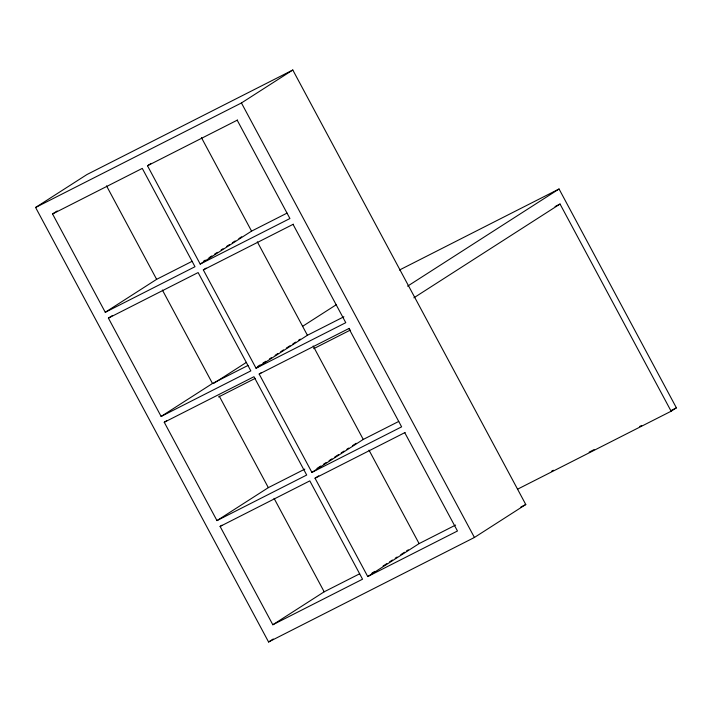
<?xml version="1.0" encoding="UTF-8"?>
<svg xmlns="http://www.w3.org/2000/svg" width="712" height="712" viewBox="0 0 712 712"><rect width="100%" height="100%" fill="white"/><g stroke="black" fill="none" stroke-linecap="round" stroke-linejoin="round"><path stroke-width="1.07" d="M35.6 207.477L86.962 174.529L292.801 70.007L525.785 504.523L474.423 537.471L268.584 641.993L35.6 207.477L241.439 102.964L292.801 70.007M52.554 213.956L142.275 168.397L194.99 266.724L105.269 312.283L52.554 213.956L57.218 210.957M237.203 120.195L289.926 218.522L200.206 264.081L147.482 165.754L151.22 163.36M105.269 312.283L156.631 279.327L192.124 261.304M108.402 318.113L198.123 272.562L250.847 370.881L161.126 416.44L108.402 318.113L112.14 315.719M203.401 261.331L205.27 260.138M208.999 257.735L211.802 255.937M214.606 254.14L217.409 252.342M221.138 249.948L223.007 248.755M226.745 246.352L229.549 244.554M232.343 242.756L235.147 240.959M238.885 238.565L241.688 236.767M200.206 264.081L251.567 231.124L287.061 213.102M293.05 224.36L345.774 322.678L256.053 368.238L203.329 269.91L206.133 268.113M161.126 416.44L212.488 383.483L247.981 365.461M213.716 383.35L246.441 362.355M302.529 326.372L336.189 304.781M164.25 422.269L253.97 376.719L306.694 475.038L216.973 520.597L164.25 422.269L167.053 420.472M257.379 366.689L260.183 364.891M262.986 363.093L265.781 361.296M269.519 358.901L271.388 357.7M275.126 355.306L277.92 353.508M280.724 351.71L283.527 349.912M286.331 348.115L290.06 345.721M292.863 343.923L295.667 342.125M298.47 340.327L300.339 339.126M256.053 368.238L307.415 335.281L343.896 316.76M348.898 328.517L401.621 426.844L311.901 472.394L259.177 374.067L261.046 372.874M407.602 286.162L559.053 188.992L676.4 407.843L671.131 411.225L517.464 489.242M413.859 297.821L560.041 204.032L671.131 411.225M216.973 520.597L268.335 487.64L304.816 469.119M220.097 526.426L309.818 480.876L362.542 579.203L272.821 624.753L220.097 526.426L221.966 525.233M316.965 468.452L320.703 466.057M323.497 464.26L326.301 462.462M329.104 460.664L331.908 458.866M334.711 457.068L338.44 454.674M341.244 452.877L344.047 451.079M346.851 449.281L348.711 448.079M352.449 445.685L356.187 443.282M311.901 472.394L363.262 439.438L398.756 421.424M404.754 432.673L457.469 531.001L367.748 576.551L315.033 478.224L318.762 475.83M272.821 624.753L324.183 591.806L359.676 573.783M371.878 573.204L374.681 571.407M383.083 566.013L386.821 563.619M389.624 561.821L392.428 560.024M395.222 558.226L397.091 557.033M400.829 554.63L404.567 552.236M406.427 551.035L408.296 549.842M367.748 576.551L419.11 543.603L455.591 525.073M268.584 641.993L273.257 638.993M147.482 165.754L237.55 120.025M203.329 269.91L293.397 224.182M399.441 270.035L559.053 188.992M555.084 206.551L560.041 204.032M259.177 374.067L349.245 328.339M218.557 396.985L255.234 378.366M313.725 348.666L350.411 330.039M315.033 478.224L405.092 432.495M551.489 471.264L553.464 470.258M589.153 452.138L594.111 449.619M639.714 426.461L641.699 425.456M671.443 410.361L676.4 407.843M520.837 507.033L525.785 504.523M241.439 102.964L474.423 537.471M201.452 137.665L251.567 231.124M257.308 241.822L307.415 335.281M313.155 345.988L363.262 439.438M369.003 450.144L419.11 543.603M106.524 185.868L156.631 279.327M162.372 290.024L212.488 383.483M219.26 396.13L268.335 487.64M274.067 498.347L324.183 591.806"/></g></svg>
